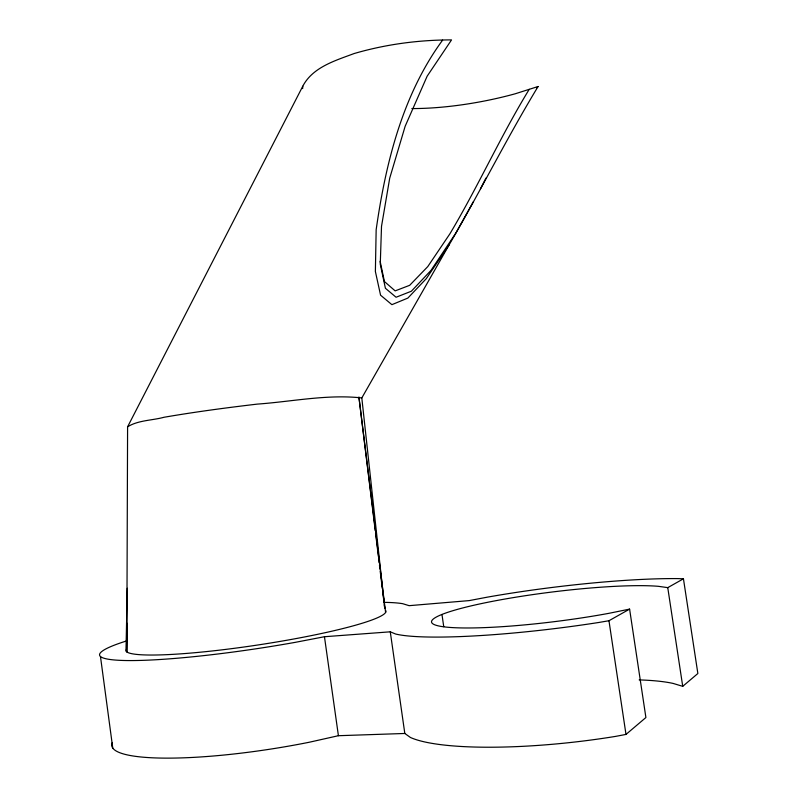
<?xml version="1.0" encoding="UTF-8"?>
<svg xmlns="http://www.w3.org/2000/svg" width="798" height="798" viewBox="0 0 798 798"><rect width="100%" height="100%" fill="white"/><g stroke="black" fill="none" stroke-linecap="round" stroke-linejoin="round"><path stroke-width="1.2" d="M473.324 201.794L455.818 233.106L431.02 270.362L411.389 291.21L396.067 297.245L385.404 288.268L380.267 264.178L381.514 226.333L389.713 178.173L405.145 126.293L427.149 76.189L451.538 39.9C418.611 39.92 385.673 44.309 354.053 53.566C335.31 60.598 312.696 67.152 302.771 86.224L127.59 426.82L126.792 651.966L127.281 623.318M127.291 588.246L126.014 649.193A131.58 14.354 -8.6 0 0 255.22 645.383A131.58 14.354 -8.6 0 0 385.683 610.48M302.671 88.578L302.771 86.224M480.406 188.976L485.942 178.074M384.297 604.714L384.756 608.425L361.813 397.933L449.334 244.477C479.778 192.298 506.79 138.214 538.071 86.523L515.309 93.755A120.837 33.267 -10.5 0 1 411.838 108.568M529.224 89.336C500.546 136.249 478.082 186.572 449.912 233.794L427.778 266.592L409.673 285.315L395.15 290.881L384.427 281.534L380.127 261.295M442.621 40.119C402.401 94.932 385.624 163.43 376.157 229.734L375.379 271.5L380.566 295.18L391.888 304.666L407.858 298.083L426.302 278.642L449.194 244.737M127.59 426.82C138.174 420.157 152.129 420.526 164.049 417.264C195.001 411.928 226.143 407.778 257.335 404.107C291.938 401.633 327.22 394.112 361.813 397.933M112.179 742.838A158.124 27.85 -8.9 0 0 309.514 742.19L338.412 735.706L404.815 733.472L410.431 737.472A170.044 33.267 -6.4 0 0 615.777 736.355L625.991 734.419L645.901 717.542L629.602 609.113L609.014 613.303A122.792 14.853 -7.1 0 1 446.082 627.088A122.792 14.853 -7.1 0 1 493.603 601.123A122.792 14.853 -7.1 0 1 658.4 586.321L667.756 587.637L683.447 578.799L697.861 673.512L682.729 686.33L673.093 683.417A123.201 24.02 -6.5 0 0 639.178 679.906M536.525 87.83L538.071 86.523M126.313 641.013A157.675 17.237 -8.6 0 0 128.358 660.564A157.675 17.237 -8.6 0 0 295.509 642.3L324.457 636.724L390.272 631.817L395.618 634.021A169.475 20.578 -7.1 0 0 598.769 622.48L608.964 620.734L629.602 609.113M683.447 578.799L677.931 578.6A169.475 20.578 -7.1 0 0 487.349 597.153L469.194 600.605L409.125 605.672L402.721 603.697A157.675 17.237 -8.6 0 0 385.254 602.38M667.756 587.637L682.729 686.33M608.964 620.734L625.991 734.419M441.972 614.45L443.738 626.709M390.272 631.817L404.815 733.472M324.457 636.724L338.412 735.706M100.478 656.564L112.797 748.364M385.604 612.395L358.91 396.985L375.23 530.53M375.539 533.004L378.402 556.495M378.711 558.969L379.16 562.68M379.469 565.154L379.918 568.864M380.217 571.328L381.584 582.46M381.883 584.934L382.332 588.645M382.641 591.119L383.998 602.241"/></g></svg>
